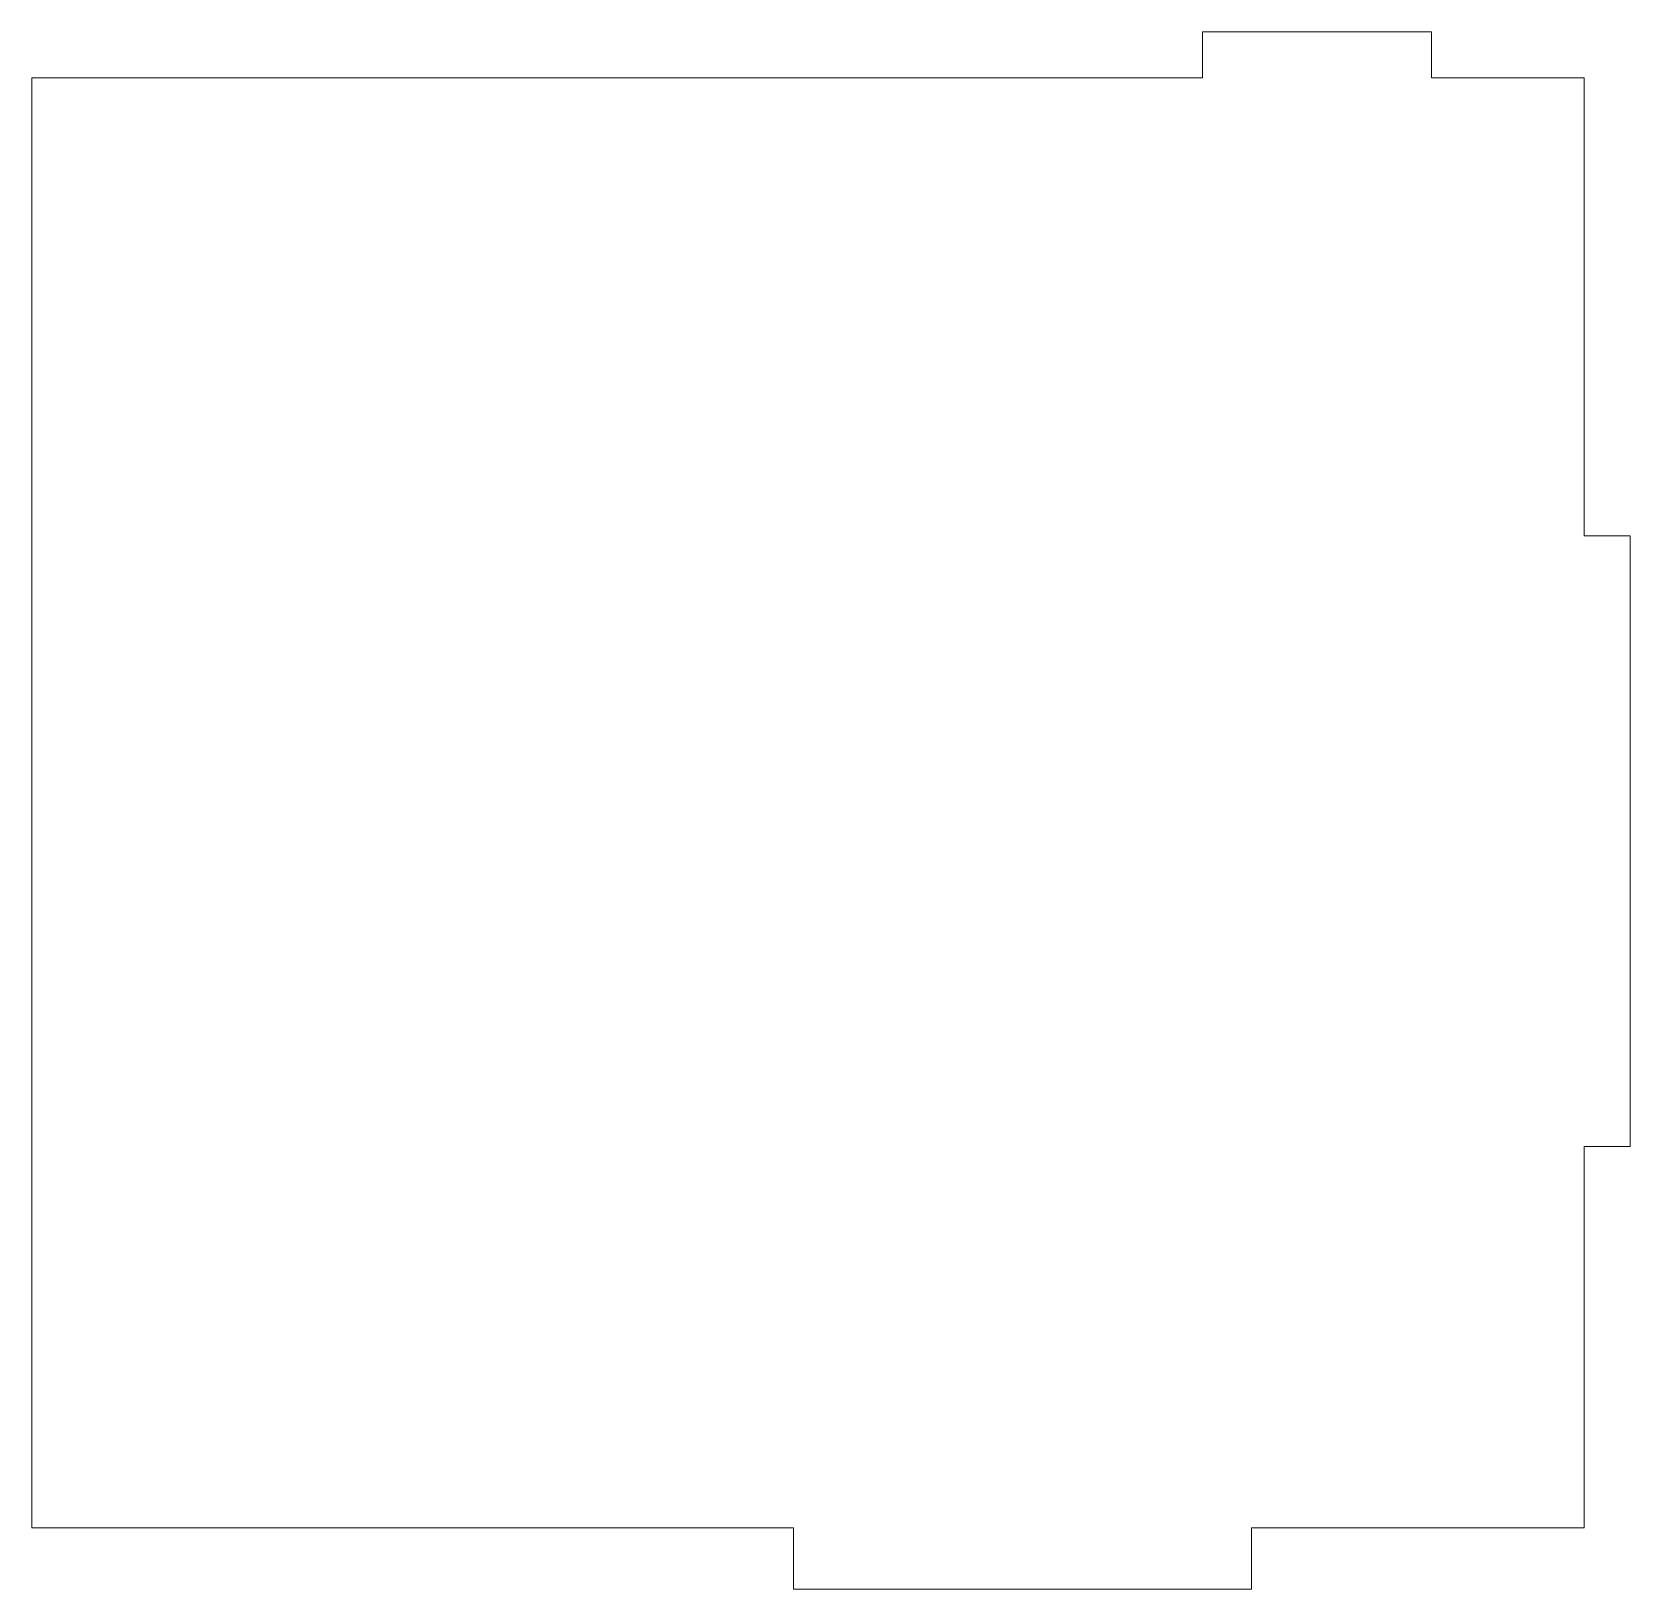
# Model space of a CAD drawing. Header units: millimetres. Extents: x 90 to 195, y 1 to 103.
import ezdxf

# ---------------------------------------------------------------- set-up
doc = ezdxf.new("R2010")
doc.units = ezdxf.units.MM
doc.layers.add('1', color=7, linetype='Continuous', true_color=0xffffff)

msp = doc.modelspace()

# ---------------------------------------------------------------- linework, layer by layer
at = {"layer": '1', "color": 1, "linetype": 'Continuous', "lineweight": 5}
for p, q in [((181.8, 103), (166.8, 103)), ((181.8, 103), (166.8, 103)), ((166.8, 103), (166.8, 100)), ((166.8, 103), (166.8, 100)), ((181.8, 100), (181.8, 103)), ((181.8, 100), (181.8, 103)), ((166.8, 100), (90.11, 100)), ((90.11, 100), (90.11, 5)), ((166.8, 100), (90.11, 100)), ((90.11, 100), (90.11, 5)), ((191.8, 100), (181.8, 100)), ((191.8, 100), (181.8, 100)), ((191.8, 70), (191.8, 100)), ((191.8, 70), (191.8, 100)), ((194.8, 70), (191.8, 70)), ((194.8, 70), (191.8, 70)), ((194.8, 30), (194.8, 70)), ((194.8, 30), (194.8, 70)), ((191.8, 30), (194.8, 30)), ((191.8, 30), (194.8, 30)), ((191.8, 5), (191.8, 30)), ((191.8, 5), (191.8, 30)), ((90.11, 5), (140, 5)), ((90.11, 5), (140, 5)), ((140, 5), (140, 1)), ((140, 5), (140, 1)), ((170, 1), (170, 5)), ((170, 5), (191.8, 5)), ((170, 1), (170, 5)), ((170, 5), (191.8, 5)), ((140, 1), (170, 1)), ((140, 1), (170, 1))]:
    msp.add_line(p, q, dxfattribs=at)

doc.saveas('drawing.dxf')
